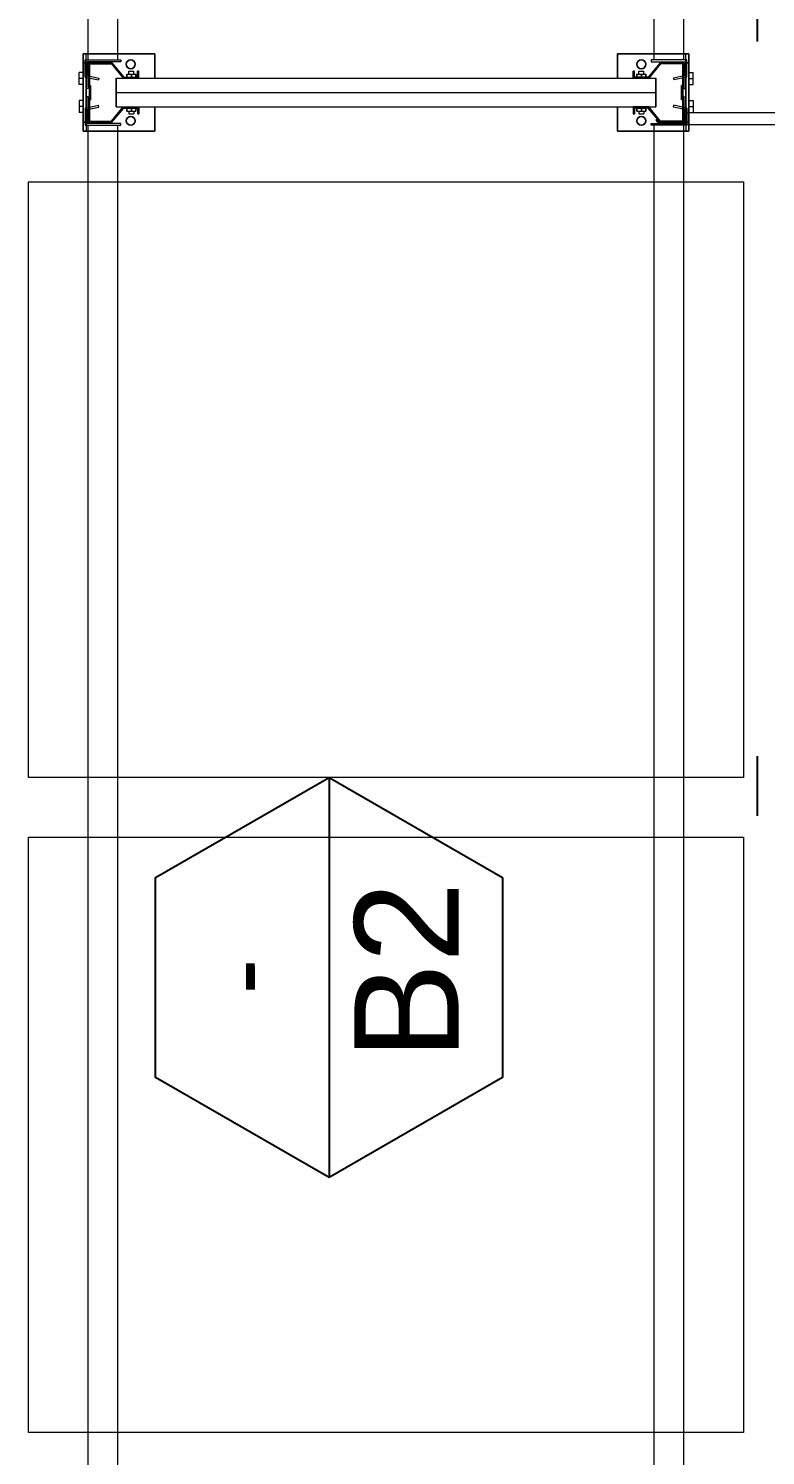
# Model space of a CAD drawing. Header units: metres. Extents: x 0 to 8715937, y -236336 to 216.
# Drawn here: x 157.424 to 158.661, y 53.806 to 56.202 of the extents above; entities that cross this region are included whole.
import ezdxf
from ezdxf.enums import TextEntityAlignment as Align

# ---------------------------------------------------------------- set-up
doc = ezdxf.new("R2010")
doc.units = ezdxf.units.M
doc.header["$MEASUREMENT"] = 0
doc.linetypes.add('ACAD_ISO10W100', pattern=[18, 12, -3, 0, -3])
for name, color, linetype in [('0-BLOCK-ARQUITECTURA', 7, 'Continuous'), ('0-BLOCK-EQUIPAMIENTO', 7, 'Continuous'), ('0-BLOCK-ESTRUCTURA', 7, 'Continuous'), ('AAA BAST', 5, 'Continuous'), ('AAA CONECT', 3, 'Continuous'), ('AAA LARG', 1, 'Continuous'), ('AAA PALLETS', 7, 'Continuous'), ('CARPINTERIA', 3, 'Continuous'), ('EJES', 251, 'ACAD_ISO10W100'), ('TXT CARP', 3, 'Continuous')]:
    doc.layers.add(name, color=color, linetype=linetype)
doc.styles.add('AR', font='arial.ttf')

# ---------------------------------------------------------------- blocks, each defined once
blk = doc.blocks.new('DESCARP')
at = {"layer": 'TXT CARP', "lineweight": -3, "ltscale": 0.5}
for p, q in [((0.168, 0.291), (0, 0)), ((0.504, 0.291), (0.168, 0.291)), ((0.672, 0), (0.504, 0.291)), ((0, 0), (0.168, -0.291)), ((0, 0), (0.672, 0)), ((0.504, -0.291), (0.672, 0)), ((0.168, -0.291), (0.504, -0.291))]:
    blk.add_line(p, q, dxfattribs=at)
blk = doc.blocks.new('CARPINTERIA')
at = {"layer": 'TXT CARP', "color": 3, "rotation": 180.0682455120744}
blk.add_blockref('DESCARP', (0.336, 0.0004), dxfattribs=at)
at = {"layer": 'TXT CARP', "style": 'AR'}
blk.add_attdef('DESIGNACION', text='', height=0.175, rotation=0.0683, dxfattribs=at).set_placement((0.0109, 0.1288), align=Align.MIDDLE)
at = {"layer": 'TXT CARP', "ltscale": 0.1, "style": 'AR'}
blk.add_attdef('ANCHO', text='', height=0.13, dxfattribs=at).set_placement((0.002, -0.1466), align=Align.MIDDLE)
blk = doc.blocks.new('DPM-ARQUITECTURA')
at = {"layer": 'CARPINTERIA', "ltscale": 0.1}
ref = blk.add_blockref('CARPINTERIA', (70.2085, 54.6085), dxfattribs=dict(at, xscale=-0.9999999999999952, rotation=270.0682455120742))
ref.add_attrib('DESIGNACION', 'B2', dxfattribs={"layer": 'TXT CARP', "height": 0.175, "rotation": 89.9999, "style": 'AR'}).set_placement((70.3372, 54.6196), align=Align.MIDDLE)
ref.add_attrib('ANCHO', '-', dxfattribs={"layer": 'TXT CARP', "ltscale": 0.1, "height": 0.13, "rotation": 90.0682, "style": 'AR'}).set_placement((70.0618, 54.6103), align=Align.MIDDLE)
blk = doc.blocks.new('DPM-ESTRUCTURA')
at = {"layer": 'EJES', "ltscale": 0.4}
blk.add_line((70.9278, 41.5801), (70.9278, 112.3301), dxfattribs=at)
blk = doc.blocks.new('1A MODULO D FTE')
at = {"layer": 'AAA BAST', "lineweight": 5}
for points in [[(-2.34, -0.835), (-2.34, -0.833), (-2.35, -0.833), (-2.35, -0.81), (-2.326, -0.79), (-2.326, -0.75), (-2.366, -0.75), (-2.366, -0.752), (-2.386, -0.752), (-2.386, -0.75), (-2.426, -0.75), (-2.426, -0.79), (-2.402, -0.81), (-2.402, -0.833), (-2.412, -0.833), (-2.412, -0.835), (-2.4, -0.835), (-2.4, -0.8091), (-2.424, -0.7891), (-2.424, -0.752), (-2.388, -0.752), (-2.388, -0.754), (-2.364, -0.754), (-2.364, -0.752), (-2.328, -0.752), (-2.328, -0.7891), (-2.352, -0.8091), (-2.352, -0.835)], [(-0.012, -0.835), (-0.012, -0.833), (-0.002, -0.833), (-0.002, -0.81), (-0.026, -0.79), (-0.026, -0.75), (0.014, -0.75), (0.014, -0.752), (0.034, -0.752), (0.034, -0.75), (0.074, -0.75), (0.074, -0.79), (0.05, -0.81), (0.05, -0.833), (0.06, -0.833), (0.06, -0.835), (0.048, -0.835), (0.048, -0.8091), (0.072, -0.7891), (0.072, -0.752), (0.036, -0.752), (0.036, -0.754), (0.012, -0.754), (0.012, -0.752), (-0.024, -0.752), (-0.024, -0.7891), (0, -0.8091), (0, -0.835)], [(-2.34, -1.665), (-2.34, -1.667), (-2.35, -1.667), (-2.35, -1.69), (-2.326, -1.71), (-2.326, -1.75), (-2.366, -1.75), (-2.366, -1.748), (-2.386, -1.748), (-2.386, -1.75), (-2.426, -1.75), (-2.426, -1.71), (-2.402, -1.69), (-2.402, -1.667), (-2.412, -1.667), (-2.412, -1.665), (-2.4, -1.665), (-2.4, -1.6909), (-2.424, -1.7109), (-2.424, -1.748), (-2.388, -1.748), (-2.388, -1.746), (-2.364, -1.746), (-2.364, -1.748), (-2.328, -1.748), (-2.328, -1.7109), (-2.352, -1.6909), (-2.352, -1.665)], [(-0.012, -1.665), (-0.012, -1.667), (-0.002, -1.667), (-0.002, -1.69), (-0.026, -1.71), (-0.026, -1.75), (0.014, -1.75), (0.014, -1.748), (0.034, -1.748), (0.034, -1.75), (0.074, -1.75), (0.074, -1.71), (0.05, -1.69), (0.05, -1.667), (0.06, -1.667), (0.06, -1.665), (0.048, -1.665), (0.048, -1.6909), (0.072, -1.7109), (0.072, -1.748), (0.036, -1.748), (0.036, -1.746), (0.012, -1.746), (0.012, -1.748), (-0.024, -1.748), (-0.024, -1.7109), (0, -1.6909), (0, -1.665)]]:
    blk.add_hatch(color=251, dxfattribs=at).paths.add_polyline_path(points)
at = {"layer": 'AAA BAST', "color": 251, "lineweight": 5}
for p, q in [((-2.426, -0.7418), (-2.441, -0.7418)), ((-2.441, -0.7418), (-2.441, -0.8618)), ((-2.326, -0.7418), (-2.426, -0.7418)), ((-2.426, -0.7418), (-2.426, -0.7468)), ((-2.3895, -0.7348), (-2.4095, -0.7348)), ((-2.4095, -0.7418), (-2.4095, -0.7348)), ((-2.3995, -0.7418), (-2.3995, -0.7348)), ((-2.3895, -0.7418), (-2.3895, -0.7348)), ((-2.3625, -0.7348), (-2.3425, -0.7348)), ((-2.3625, -0.7418), (-2.3625, -0.7348)), ((-2.3525, -0.7418), (-2.3525, -0.7348)), ((-2.3425, -0.7418), (-2.3425, -0.7348)), ((-2.326, -0.7468), (-2.326, -0.7418)), ((-2.311, -0.7418), (-2.326, -0.7418)), ((-2.311, -0.8618), (-2.311, -0.7418)), ((-0.041, -0.8618), (-0.041, -0.7418)), ((-0.041, -0.7418), (-0.026, -0.7418)), ((-0.026, -0.7468), (-0.026, -0.7418)), ((-0.026, -0.7418), (0.074, -0.7418)), ((0.0105, -0.7348), (-0.0095, -0.7348)), ((-0.0095, -0.7418), (-0.0095, -0.7348)), ((0.0005, -0.7418), (0.0005, -0.7348)), ((0.0105, -0.7418), (0.0105, -0.7348)), ((0.0375, -0.7348), (0.0575, -0.7348)), ((0.0375, -0.7418), (0.0375, -0.7348)), ((0.0475, -0.7418), (0.0475, -0.7348)), ((0.0575, -0.7418), (0.0575, -0.7348)), ((0.074, -0.7418), (0.074, -0.7468)), ((0.074, -0.7418), (0.089, -0.7418)), ((0.089, -0.7418), (0.089, -0.8618)), ((-2.426, -0.7468), (-2.441, -0.7468)), ((-2.426, -0.7468), (-2.326, -0.7468)), ((-2.386, -0.75), (-2.426, -0.75)), ((-2.426, -0.75), (-2.426, -0.79)), ((-2.424, -0.752), (-2.424, -0.7891)), ((-2.388, -0.752), (-2.424, -0.752)), ((-2.416, -0.75), (-2.416, -0.7468)), ((-2.416, -0.7468), (-2.383, -0.7468)), ((-2.388, -0.752), (-2.388, -0.754)), ((-2.364, -0.754), (-2.388, -0.754)), ((-2.386, -0.75), (-2.386, -0.752)), ((-2.386, -0.75), (-2.383, -0.75)), ((-2.366, -0.752), (-2.386, -0.752)), ((-2.383, -0.75), (-2.383, -0.7468)), ((-2.369, -0.75), (-2.369, -0.7468)), ((-2.366, -0.75), (-2.369, -0.75)), ((-2.326, -0.75), (-2.366, -0.75)), ((-2.366, -0.75), (-2.366, -0.752)), ((-2.328, -0.752), (-2.364, -0.752)), ((-2.364, -0.752), (-2.364, -0.754)), ((-2.336, -0.75), (-2.336, -0.7468)), ((-2.328, -0.752), (-2.328, -0.7891)), ((-2.326, -0.7468), (-2.311, -0.7468)), ((-2.326, -0.75), (-2.326, -0.79)), ((-0.026, -0.7468), (-0.041, -0.7468)), ((0.074, -0.7468), (-0.026, -0.7468)), ((-0.026, -0.75), (0.014, -0.75)), ((-0.026, -0.75), (-0.026, -0.79)), ((-0.024, -0.752), (-0.024, -0.7891)), ((-0.024, -0.752), (0.012, -0.752)), ((-0.016, -0.75), (-0.016, -0.7468)), ((0.012, -0.752), (0.012, -0.754)), ((0.012, -0.754), (0.036, -0.754)), ((0.014, -0.75), (0.014, -0.752)), ((0.014, -0.75), (0.017, -0.75)), ((0.014, -0.752), (0.034, -0.752)), ((0.017, -0.75), (0.017, -0.7468)), ((0.031, -0.75), (0.031, -0.7468)), ((0.064, -0.7468), (0.031, -0.7468)), ((0.034, -0.75), (0.031, -0.75)), ((0.034, -0.75), (0.074, -0.75)), ((0.034, -0.75), (0.034, -0.752)), ((0.036, -0.752), (0.072, -0.752)), ((0.036, -0.752), (0.036, -0.754)), ((0.064, -0.75), (0.064, -0.7468)), ((0.072, -0.752), (0.072, -0.7891)), ((0.074, -0.7468), (0.089, -0.7468)), ((0.074, -0.75), (0.074, -0.79)), ((-2.426, -0.79), (-2.402, -0.81)), ((-2.424, -0.7891), (-2.4, -0.8091)), ((-2.328, -0.7891), (-2.352, -0.8091)), ((-2.326, -0.79), (-2.35, -0.81)), ((-0.026, -0.79), (-0.002, -0.81)), ((-0.024, -0.7891), (0, -0.8091)), ((0.072, -0.7891), (0.048, -0.8091)), ((0.074, -0.79), (0.05, -0.81)), ((-2.402, -0.814), (-2.407, -0.814)), ((-2.407, -0.829), (-2.407, -0.814)), ((-2.402, -0.81), (-2.402, -0.833)), ((-2.4, -0.797), (-2.376, -0.797)), ((-2.4, -1.703), (-2.4, -0.797)), ((-2.4, -0.8091), (-2.4, -0.835)), ((-2.376, -0.797), (-2.352, -0.797)), ((-2.376, -1.703), (-2.376, -0.797)), ((-2.352, -1.703), (-2.352, -0.797)), ((-2.352, -0.8091), (-2.352, -0.835)), ((-2.35, -0.81), (-2.35, -0.833)), ((-2.345, -0.814), (-2.35, -0.814)), ((-2.35, -0.829), (-2.35, -0.814)), ((-2.345, -0.829), (-2.345, -0.814)), ((-0.007, -0.814), (-0.002, -0.814)), ((-0.007, -0.829), (-0.007, -0.814)), ((-0.002, -0.81), (-0.002, -0.833)), ((-0.002, -0.829), (-0.002, -0.814)), ((0.024, -0.797), (0, -0.797)), ((0, -1.703), (0, -0.797)), ((0, -0.8091), (0, -0.835)), ((0.048, -0.797), (0.024, -0.797)), ((0.024, -1.703), (0.024, -0.797)), ((0.048, -1.703), (0.048, -0.797)), ((0.048, -0.8091), (0.048, -0.835)), ((0.05, -0.81), (0.05, -0.833)), ((0.05, -0.814), (0.055, -0.814)), ((0.055, -0.829), (0.055, -0.814)), ((-2.402, -0.833), (-2.412, -0.833)), ((-2.412, -0.833), (-2.412, -0.835)), ((-2.4, -0.835), (-2.412, -0.835)), ((-2.402, -0.8215), (-2.407, -0.8215)), ((-2.402, -0.829), (-2.407, -0.829)), ((-2.352, -0.835), (-2.34, -0.835)), ((-2.345, -0.8215), (-2.35, -0.8215)), ((-2.345, -0.829), (-2.35, -0.829)), ((-2.35, -0.833), (-2.34, -0.833)), ((-2.345, -0.8172), (-2.34, -0.8172)), ((-2.345, -0.8257), (-2.34, -0.8257)), ((-2.34, -0.8257), (-2.34, -0.8172)), ((-2.34, -0.835), (-2.34, -0.833)), ((-0.007, -0.8172), (-0.012, -0.8172)), ((-0.012, -0.8257), (-0.012, -0.8172)), ((-0.007, -0.8257), (-0.012, -0.8257)), ((-0.002, -0.833), (-0.012, -0.833)), ((-0.012, -0.835), (-0.012, -0.833)), ((0, -0.835), (-0.012, -0.835)), ((-0.007, -0.8215), (-0.002, -0.8215)), ((-0.007, -0.829), (-0.002, -0.829)), ((0.048, -0.835), (0.06, -0.835)), ((0.05, -0.8215), (0.055, -0.8215)), ((0.05, -0.829), (0.055, -0.829)), ((0.05, -0.833), (0.06, -0.833)), ((0.06, -0.833), (0.06, -0.835)), ((-2.441, -0.8618), (-2.4, -0.8618)), ((-2.352, -0.8618), (-2.311, -0.8618)), ((0, -0.8618), (-0.041, -0.8618)), ((0.089, -0.8618), (0.048, -0.8618)), ((-2.441, -1.7582), (-2.441, -1.6382)), ((-2.441, -1.6382), (-2.4, -1.6382)), ((-2.352, -1.6382), (-2.311, -1.6382)), ((-2.311, -1.6382), (-2.311, -1.7582)), ((0, -1.6382), (-0.041, -1.6382)), ((-0.041, -1.6382), (-0.041, -1.7582)), ((0.089, -1.6382), (0.048, -1.6382)), ((0.089, -1.7582), (0.089, -1.6382)), ((-2.4, -1.665), (-2.412, -1.665)), ((-2.412, -1.667), (-2.412, -1.665)), ((-2.402, -1.667), (-2.412, -1.667)), ((-2.402, -1.6699), (-2.407, -1.6699)), ((-2.407, -1.6849), (-2.407, -1.6699)), ((-2.402, -1.69), (-2.402, -1.667)), ((-2.4, -1.6909), (-2.4, -1.665)), ((-2.352, -1.6909), (-2.352, -1.665)), ((-2.352, -1.665), (-2.34, -1.665)), ((-2.35, -1.69), (-2.35, -1.667)), ((-2.35, -1.667), (-2.34, -1.667)), ((-2.345, -1.6699), (-2.35, -1.6699)), ((-2.35, -1.6849), (-2.35, -1.6699)), ((-2.345, -1.6849), (-2.345, -1.6699)), ((-2.345, -1.6732), (-2.34, -1.6732)), ((-2.34, -1.665), (-2.34, -1.667)), ((-2.34, -1.6817), (-2.34, -1.6732)), ((0, -1.665), (-0.012, -1.665)), ((-0.012, -1.665), (-0.012, -1.667)), ((-0.002, -1.667), (-0.012, -1.667)), ((-0.007, -1.6732), (-0.012, -1.6732)), ((-0.012, -1.6817), (-0.012, -1.6732)), ((-0.007, -1.6699), (-0.002, -1.6699)), ((-0.007, -1.6849), (-0.007, -1.6699)), ((-0.002, -1.69), (-0.002, -1.667)), ((-0.002, -1.6849), (-0.002, -1.6699)), ((0, -1.6909), (0, -1.665)), ((0.048, -1.6909), (0.048, -1.665)), ((0.048, -1.665), (0.06, -1.665)), ((0.05, -1.69), (0.05, -1.667)), ((0.05, -1.667), (0.06, -1.667)), ((0.05, -1.6699), (0.055, -1.6699)), ((0.055, -1.6849), (0.055, -1.6699)), ((0.06, -1.667), (0.06, -1.665)), ((-2.426, -1.71), (-2.402, -1.69)), ((-2.424, -1.7109), (-2.4, -1.6909)), ((-2.402, -1.6774), (-2.407, -1.6774)), ((-2.402, -1.6849), (-2.407, -1.6849)), ((-2.328, -1.7109), (-2.352, -1.6909)), ((-2.345, -1.6774), (-2.35, -1.6774)), ((-2.345, -1.6849), (-2.35, -1.6849)), ((-2.326, -1.71), (-2.35, -1.69)), ((-2.345, -1.6817), (-2.34, -1.6817)), ((-0.026, -1.71), (-0.002, -1.69)), ((-0.024, -1.7109), (0, -1.6909)), ((-0.007, -1.6817), (-0.012, -1.6817)), ((-0.007, -1.6774), (-0.002, -1.6774)), ((-0.007, -1.6849), (-0.002, -1.6849)), ((0.072, -1.7109), (0.048, -1.6909)), ((0.05, -1.6774), (0.055, -1.6774)), ((0.05, -1.6849), (0.055, -1.6849)), ((0.074, -1.71), (0.05, -1.69)), ((-2.426, -1.75), (-2.426, -1.71)), ((-2.424, -1.748), (-2.424, -1.7109)), ((-2.4, -1.703), (-2.376, -1.703)), ((-2.376, -1.703), (-2.352, -1.703)), ((-2.328, -1.748), (-2.328, -1.7109)), ((-2.326, -1.75), (-2.326, -1.71)), ((-0.026, -1.75), (-0.026, -1.71)), ((-0.024, -1.748), (-0.024, -1.7109)), ((0.024, -1.703), (0, -1.703)), ((0.048, -1.703), (0.024, -1.703)), ((0.072, -1.748), (0.072, -1.7109)), ((0.074, -1.75), (0.074, -1.71)), ((-2.388, -1.748), (-2.424, -1.748)), ((-2.388, -1.748), (-2.388, -1.746)), ((-2.364, -1.746), (-2.388, -1.746)), ((-2.366, -1.748), (-2.386, -1.748)), ((-2.386, -1.75), (-2.386, -1.748)), ((-2.366, -1.75), (-2.366, -1.748)), ((-2.364, -1.748), (-2.364, -1.746)), ((-2.328, -1.748), (-2.364, -1.748)), ((-0.024, -1.748), (0.012, -1.748)), ((0.012, -1.748), (0.012, -1.746)), ((0.012, -1.746), (0.036, -1.746)), ((0.014, -1.748), (0.034, -1.748)), ((0.014, -1.75), (0.014, -1.748)), ((0.034, -1.75), (0.034, -1.748)), ((0.036, -1.748), (0.036, -1.746)), ((0.036, -1.748), (0.072, -1.748)), ((-2.426, -1.7532), (-2.441, -1.7532)), ((-2.426, -1.7582), (-2.441, -1.7582)), ((-2.386, -1.75), (-2.426, -1.75)), ((-2.426, -1.7532), (-2.326, -1.7532)), ((-2.426, -1.7582), (-2.426, -1.7532)), ((-2.326, -1.7582), (-2.426, -1.7582)), ((-2.416, -1.75), (-2.416, -1.7532)), ((-2.416, -1.7532), (-2.383, -1.7532)), ((-2.4095, -1.7582), (-2.4095, -1.7652)), ((-2.3895, -1.7652), (-2.4095, -1.7652)), ((-2.3995, -1.7582), (-2.3995, -1.7652)), ((-2.3895, -1.7582), (-2.3895, -1.7652)), ((-2.386, -1.75), (-2.383, -1.75)), ((-2.383, -1.75), (-2.383, -1.7532)), ((-2.369, -1.75), (-2.369, -1.7532)), ((-2.366, -1.75), (-2.369, -1.75)), ((-2.326, -1.75), (-2.366, -1.75)), ((-2.3625, -1.7582), (-2.3625, -1.7652)), ((-2.3625, -1.7652), (-2.3425, -1.7652)), ((-2.3525, -1.7582), (-2.3525, -1.7652)), ((-2.3425, -1.7582), (-2.3425, -1.7652)), ((-2.336, -1.75), (-2.336, -1.7532)), ((-2.326, -1.7532), (-2.326, -1.7582)), ((-2.326, -1.7532), (-2.311, -1.7532)), ((-2.311, -1.7582), (-2.326, -1.7582)), ((-0.026, -1.7532), (-0.041, -1.7532)), ((-0.041, -1.7582), (-0.026, -1.7582)), ((-0.026, -1.75), (0.014, -1.75)), ((0.074, -1.7532), (-0.026, -1.7532)), ((-0.026, -1.7532), (-0.026, -1.7582)), ((-0.026, -1.7582), (0.074, -1.7582)), ((-0.016, -1.75), (-0.016, -1.7532)), ((-0.0095, -1.7582), (-0.0095, -1.7652)), ((0.0105, -1.7652), (-0.0095, -1.7652)), ((0.0005, -1.7582), (0.0005, -1.7652)), ((0.0105, -1.7582), (0.0105, -1.7652)), ((0.014, -1.75), (0.017, -1.75)), ((0.017, -1.75), (0.017, -1.7532)), ((0.031, -1.75), (0.031, -1.7532)), ((0.034, -1.75), (0.031, -1.75)), ((0.064, -1.7532), (0.031, -1.7532)), ((0.034, -1.75), (0.074, -1.75)), ((0.0375, -1.7582), (0.0375, -1.7652)), ((0.0375, -1.7652), (0.0575, -1.7652)), ((0.0475, -1.7582), (0.0475, -1.7652)), ((0.0575, -1.7582), (0.0575, -1.7652)), ((0.064, -1.75), (0.064, -1.7532)), ((0.074, -1.7582), (0.074, -1.7532)), ((0.074, -1.7532), (0.089, -1.7532)), ((0.074, -1.7582), (0.089, -1.7582))]:
    blk.add_line(p, q, dxfattribs=at)
for centre in [(-2.4235, -0.8215), (-2.3285, -0.8215), (-0.0235, -0.8215), (0.0715, -0.8215), (-2.4235, -1.6785), (-2.3285, -1.6785), (-0.0235, -1.6785), (0.0715, -1.6785)]:
    blk.add_circle(centre, 0.0075, dxfattribs=at)
at = {"layer": 'AAA CONECT', "color": 251, "lineweight": 5, "ltscale": 0.21}
for p, q in [((-2.43, -0.4591), (-2.43, -0.7909)), ((-0.03, -0.4591), (-0.03, -0.7909)), ((-2.41, -0.5066), (-2.41, -0.7434)), ((-0.01, -0.5066), (-0.01, -0.7434))]:
    blk.add_line(p, q, dxfattribs=at)
at = {"layer": 'AAA CONECT', "color": 251, "lineweight": 5}
for p, q in [((-2.428, -0.7484), (-2.428, -0.79)), ((-2.428, -0.7484), (-2.415, -0.7484)), ((-2.41, -0.7434), (-2.415, -0.7484)), ((-0.028, -0.7484), (-0.028, -0.79)), ((-0.028, -0.7484), (-0.015, -0.7484)), ((-0.01, -0.7434), (-0.015, -0.7484)), ((-2.421, -0.7958), (-2.428, -0.79)), ((-0.021, -0.7958), (-0.028, -0.79)), ((-2.4223, -0.7973), (-2.43, -0.7909)), ((-2.4223, -0.7973), (-2.421, -0.7958)), ((-0.0223, -0.7973), (-0.03, -0.7909)), ((-0.0223, -0.7973), (-0.021, -0.7958))]:
    blk.add_line(p, q, dxfattribs=at)
at = {"layer": 'AAA LARG', "color": 251, "lineweight": 5}
for p, q in [((-2.35, -0.745), (-2.3547, -0.7671)), ((-2.3474, -0.7482), (-2.3516, -0.7678)), ((-2.35, -0.745), (-2.321, -0.745)), ((-2.3242, -0.7482), (-2.3474, -0.7482)), ((-2.3242, -0.805), (-2.3242, -0.7482)), ((-2.321, -0.745), (-2.321, -0.805)), ((-2.321, -0.75), (-0.031, -0.75)), ((-0.002, -0.745), (-0.031, -0.745)), ((-0.031, -0.745), (-0.031, -0.805)), ((-0.0278, -0.805), (-0.0278, -0.7482)), ((-0.0278, -0.7482), (-0.0046, -0.7482)), ((-0.0046, -0.7482), (-0.0004, -0.7678)), ((-0.002, -0.745), (0.0027, -0.7671)), ((-2.3516, -0.7678), (-2.3547, -0.7671)), ((-0.0004, -0.7678), (0.0027, -0.7671)), ((-2.321, -0.805), (-2.3242, -0.805)), ((-2.321, -0.8), (-0.031, -0.8)), ((-0.031, -0.805), (-0.0278, -0.805)), ((-2.321, -1.695), (-2.3242, -1.695)), ((-2.3242, -1.695), (-2.3242, -1.7518)), ((-2.321, -1.755), (-2.321, -1.695)), ((-2.321, -1.7), (-0.031, -1.7)), ((-0.031, -1.755), (-0.031, -1.695)), ((-0.031, -1.695), (-0.0278, -1.695)), ((-0.0278, -1.695), (-0.0278, -1.7518)), ((-2.3516, -1.7322), (-2.3547, -1.7329)), ((-2.35, -1.755), (-2.3547, -1.7329)), ((-2.3474, -1.7518), (-2.3516, -1.7322)), ((-0.0046, -1.7518), (-0.0004, -1.7322)), ((-0.002, -1.755), (0.0027, -1.7329)), ((-0.0004, -1.7322), (0.0027, -1.7329)), ((-2.35, -1.755), (-2.321, -1.755)), ((-2.3242, -1.7518), (-2.3474, -1.7518)), ((-2.321, -1.75), (-0.031, -1.75)), ((-0.002, -1.755), (-0.031, -1.755)), ((-0.0278, -1.7518), (-0.0046, -1.7518))]:
    blk.add_line(p, q, dxfattribs=at)
at = {"layer": 'AAA PALLETS', "color": 251, "lineweight": 5, "ltscale": 0.21}
for p, q in [((-1.226, -0.65), (-2.226, -0.65)), ((-2.226, -0.65), (-2.226, -1.85)), ((-1.226, -1.85), (-1.226, -0.65)), ((-0.126, -0.65), (-1.126, -0.65)), ((-1.126, -0.65), (-1.126, -1.85)), ((-0.126, -1.85), (-0.126, -0.65)), ((-2.226, -1.85), (-1.226, -1.85)), ((-1.126, -1.85), (-0.126, -1.85))]:
    blk.add_line(p, q, dxfattribs=at)
blk = doc.blocks.new('DPM-EQUIPAMIENTO')
at = {"layer": 'AAA BAST', "xscale": -1, "rotation": 270}
for p in [(71.5542, 58.4703), (71.5542, 56.0703)]:
    blk.add_blockref('1A MODULO D FTE', p, dxfattribs=at)

msp = doc.modelspace()

# ---------------------------------------------------------------- hatches: boundary and pattern name
at = {"layer": 'AAA BAST', "lineweight": 5}
for points in [[(157.6092, 56.0583), (157.6072, 56.0583), (157.6072, 56.0683), (157.5842, 56.0683), (157.5642, 56.0443), (157.5242, 56.0443), (157.5242, 56.0843), (157.5262, 56.0843), (157.5262, 56.1043), (157.5242, 56.1043), (157.5242, 56.1443), (157.5642, 56.1443), (157.5842, 56.1203), (157.6072, 56.1203), (157.6072, 56.1303), (157.6092, 56.1303), (157.6092, 56.1183), (157.5832, 56.1183), (157.5632, 56.1423), (157.5262, 56.1423), (157.5262, 56.1063), (157.5282, 56.1063), (157.5282, 56.0823), (157.5262, 56.0823), (157.5262, 56.0463), (157.5632, 56.0463), (157.5832, 56.0703), (157.6092, 56.0703)], [(157.6092, 56.1303), (157.6072, 56.1303), (157.6072, 56.1203), (157.5842, 56.1203), (157.5642, 56.1443), (157.5242, 56.1443), (157.5242, 56.1043), (157.5262, 56.1043), (157.5262, 56.0843), (157.5242, 56.0843), (157.5242, 56.0443), (157.5642, 56.0443), (157.5842, 56.0683), (157.6072, 56.0683), (157.6072, 56.0583), (157.6092, 56.0583), (157.6092, 56.0703), (157.5832, 56.0703), (157.5632, 56.0463), (157.5262, 56.0463), (157.5262, 56.0823), (157.5282, 56.0823), (157.5282, 56.1063), (157.5262, 56.1063), (157.5262, 56.1423), (157.5632, 56.1423), (157.5832, 56.1183), (157.6092, 56.1183)], [(158.4392, 56.0583), (158.4412, 56.0583), (158.4412, 56.0683), (158.4642, 56.0683), (158.4842, 56.0443), (158.5242, 56.0443), (158.5242, 56.0843), (158.5222, 56.0843), (158.5222, 56.1043), (158.5242, 56.1043), (158.5242, 56.1443), (158.4842, 56.1443), (158.4642, 56.1203), (158.4412, 56.1203), (158.4412, 56.1303), (158.4392, 56.1303), (158.4392, 56.1183), (158.4651, 56.1183), (158.4851, 56.1423), (158.5222, 56.1423), (158.5222, 56.1063), (158.5202, 56.1063), (158.5202, 56.0823), (158.5222, 56.0823), (158.5222, 56.0463), (158.4851, 56.0463), (158.4651, 56.0703), (158.4392, 56.0703)], [(158.4392, 56.1303), (158.4412, 56.1303), (158.4412, 56.1203), (158.4642, 56.1203), (158.4842, 56.1443), (158.5242, 56.1443), (158.5242, 56.1043), (158.5222, 56.1043), (158.5222, 56.0843), (158.5242, 56.0843), (158.5242, 56.0443), (158.4842, 56.0443), (158.4642, 56.0683), (158.4412, 56.0683), (158.4412, 56.0583), (158.4392, 56.0583), (158.4392, 56.0703), (158.4651, 56.0703), (158.4851, 56.0463), (158.5222, 56.0463), (158.5222, 56.0823), (158.5202, 56.0823), (158.5202, 56.1063), (158.5222, 56.1063), (158.5222, 56.1423), (158.4851, 56.1423), (158.4651, 56.1183), (158.4392, 56.1183)]]:
    msp.add_hatch(color=251, dxfattribs=at).paths.add_polyline_path(points)

# ---------------------------------------------------------------- linework, layer by layer
at = {"layer": 'AAA BAST', "color": 251, "lineweight": 5}
for p, q in [((157.516, 56.1443), (157.516, 56.1593)), ((157.516, 56.1593), (157.636, 56.1593)), ((157.636, 56.1593), (157.516, 56.1593)), ((157.516, 56.1593), (157.516, 56.1443)), ((157.521, 56.1443), (157.521, 56.1593)), ((157.521, 56.1443), (157.521, 56.1593)), ((157.636, 56.1593), (157.636, 56.1183)), ((157.636, 56.1183), (157.636, 56.1593)), ((158.5324, 56.1593), (158.4124, 56.1593)), ((158.4124, 56.1593), (158.4124, 56.1183)), ((158.4124, 56.1183), (158.4124, 56.1593)), ((158.4124, 56.1593), (158.5324, 56.1593)), ((158.5274, 56.1443), (158.5274, 56.1593)), ((158.5274, 56.1443), (158.5274, 56.1593)), ((158.5324, 56.1443), (158.5324, 56.1593)), ((158.5324, 56.1593), (158.5324, 56.1443)), ((157.516, 56.0443), (157.516, 56.1443)), ((157.516, 56.1443), (157.521, 56.1443)), ((157.521, 56.1443), (157.516, 56.1443)), ((157.516, 56.1443), (157.516, 56.0443)), ((157.521, 56.1443), (157.521, 56.0443)), ((157.521, 56.0443), (157.521, 56.1443)), ((157.5242, 56.1343), (157.521, 56.1343)), ((157.521, 56.1343), (157.521, 56.1013)), ((157.5242, 56.1343), (157.521, 56.1343)), ((157.5242, 56.1043), (157.5242, 56.1443)), ((157.5242, 56.1443), (157.5642, 56.1443)), ((157.5242, 56.1443), (157.5242, 56.1043)), ((157.5242, 56.1443), (157.5642, 56.1443)), ((157.5262, 56.1423), (157.5632, 56.1423)), ((157.5262, 56.1063), (157.5262, 56.1423)), ((157.5262, 56.1423), (157.5632, 56.1423)), ((157.5262, 56.1423), (157.5262, 56.1063)), ((157.5632, 56.1423), (157.5832, 56.1183)), ((157.5632, 56.1423), (157.5832, 56.1183)), ((157.5642, 56.1443), (157.5842, 56.1203)), ((157.5642, 56.1443), (157.5842, 56.1203)), ((158.4842, 56.1443), (158.4642, 56.1203)), ((158.4842, 56.1443), (158.4642, 56.1203)), ((158.4851, 56.1423), (158.4651, 56.1183)), ((158.4851, 56.1423), (158.4651, 56.1183)), ((158.5242, 56.1443), (158.4842, 56.1443)), ((158.5242, 56.1443), (158.4842, 56.1443)), ((158.5222, 56.1423), (158.4851, 56.1423)), ((158.5222, 56.1423), (158.4851, 56.1423)), ((158.5222, 56.1063), (158.5222, 56.1423)), ((158.5222, 56.1423), (158.5222, 56.1063)), ((158.5242, 56.1043), (158.5242, 56.1443)), ((158.5242, 56.1443), (158.5242, 56.1043)), ((158.5242, 56.1343), (158.5274, 56.1343)), ((158.5242, 56.1343), (158.5274, 56.1343)), ((158.5274, 56.1443), (158.5274, 56.0443)), ((158.5324, 56.1443), (158.5274, 56.1443)), ((158.5274, 56.0443), (158.5274, 56.1443)), ((158.5274, 56.1443), (158.5324, 56.1443)), ((158.5274, 56.1343), (158.5274, 56.1013)), ((158.5324, 56.0443), (158.5324, 56.1443)), ((158.5324, 56.1443), (158.5324, 56.0443)), ((157.509, 56.1078), (157.509, 56.1278)), ((157.516, 56.1278), (157.509, 56.1278)), ((157.509, 56.1078), (157.509, 56.1278)), ((157.516, 56.1278), (157.509, 56.1278)), ((157.516, 56.1178), (157.509, 56.1178)), ((157.516, 56.1178), (157.509, 56.1178)), ((157.5712, 56.1183), (157.5712, 56.0943)), ((157.5712, 56.1183), (158.4771, 56.1183)), ((157.5712, 56.0943), (157.5712, 56.1183)), ((157.5712, 56.1183), (158.4771, 56.1183)), ((157.5832, 56.1183), (157.6092, 56.1183)), ((157.5832, 56.1183), (157.6092, 56.1183)), ((157.5842, 56.1203), (157.6072, 56.1203)), ((157.5842, 56.1203), (157.6072, 56.1203)), ((157.5892, 56.1203), (157.5892, 56.1253)), ((157.5892, 56.1253), (157.6042, 56.1253)), ((157.5892, 56.1253), (157.5892, 56.1203)), ((157.5892, 56.1253), (157.6042, 56.1253)), ((157.5892, 56.1203), (157.6042, 56.1203)), ((157.5925, 56.1253), (157.5925, 56.1303)), ((157.5925, 56.1303), (157.601, 56.1303)), ((157.5967, 56.1203), (157.5967, 56.1253)), ((157.5967, 56.1253), (157.5967, 56.1203)), ((157.601, 56.1253), (157.601, 56.1303)), ((157.6042, 56.1203), (157.6042, 56.1253)), ((157.6042, 56.1253), (157.6042, 56.1203)), ((157.6072, 56.1203), (157.6072, 56.1303)), ((157.6072, 56.1303), (157.6092, 56.1303)), ((157.6072, 56.1203), (157.6072, 56.1303)), ((157.6092, 56.1303), (157.6072, 56.1303)), ((157.6092, 56.1183), (157.6092, 56.1303)), ((157.6092, 56.1183), (157.6092, 56.1303)), ((158.4392, 56.1183), (158.4392, 56.1303)), ((158.4412, 56.1303), (158.4392, 56.1303)), ((158.4392, 56.1183), (158.4392, 56.1303)), ((158.4392, 56.1303), (158.4412, 56.1303)), ((158.4651, 56.1183), (158.4392, 56.1183)), ((158.4651, 56.1183), (158.4392, 56.1183)), ((158.4412, 56.1203), (158.4412, 56.1303)), ((158.4412, 56.1203), (158.4412, 56.1303)), ((158.4642, 56.1203), (158.4412, 56.1203)), ((158.4642, 56.1203), (158.4412, 56.1203)), ((158.4452, 56.1203), (158.4452, 56.1253)), ((158.4452, 56.1253), (158.4602, 56.1253)), ((158.4452, 56.1253), (158.4452, 56.1203)), ((158.4452, 56.1253), (158.4602, 56.1253)), ((158.4452, 56.1203), (158.4602, 56.1203)), ((158.4484, 56.1253), (158.4484, 56.1303)), ((158.4484, 56.1303), (158.4569, 56.1303)), ((158.4527, 56.1203), (158.4527, 56.1253)), ((158.4527, 56.1253), (158.4527, 56.1203)), ((158.4569, 56.1253), (158.4569, 56.1303)), ((158.4602, 56.1203), (158.4602, 56.1253)), ((158.4602, 56.1253), (158.4602, 56.1203)), ((158.4771, 56.1183), (158.4771, 56.0943)), ((158.4771, 56.0943), (158.4771, 56.1183)), ((158.5324, 56.1278), (158.5394, 56.1278)), ((158.5324, 56.1278), (158.5394, 56.1278)), ((158.5324, 56.1178), (158.5394, 56.1178)), ((158.5324, 56.1178), (158.5394, 56.1178)), ((158.5394, 56.1078), (158.5394, 56.1278)), ((158.5394, 56.1078), (158.5394, 56.1278)), ((157.516, 56.1078), (157.509, 56.1078)), ((157.516, 56.1078), (157.509, 56.1078)), ((157.5242, 56.1013), (157.521, 56.1013)), ((157.5242, 56.1013), (157.521, 56.1013)), ((157.5242, 56.0873), (157.521, 56.0873)), ((157.5242, 56.0873), (157.521, 56.0873)), ((157.521, 56.0543), (157.521, 56.0873)), ((157.5242, 56.1043), (157.5262, 56.1043)), ((157.5242, 56.1043), (157.5242, 56.1013)), ((157.5242, 56.1043), (157.5262, 56.1043)), ((157.5242, 56.1043), (157.5242, 56.1013)), ((157.5242, 56.0843), (157.5242, 56.0873)), ((157.5242, 56.0843), (157.5242, 56.0873)), ((157.5262, 56.1063), (157.5282, 56.1063)), ((157.5262, 56.1063), (157.5282, 56.1063)), ((157.5262, 56.0843), (157.5262, 56.1043)), ((157.5262, 56.1043), (157.5262, 56.0843)), ((157.5282, 56.0823), (157.5282, 56.1063)), ((157.5282, 56.1063), (157.5282, 56.0823)), ((157.5712, 56.0943), (157.5712, 56.0703)), ((157.5712, 56.0943), (158.4771, 56.0943)), ((157.5712, 56.0703), (157.5712, 56.0943)), ((157.5712, 56.0943), (158.4771, 56.0943)), ((158.4771, 56.0943), (158.4771, 56.0703)), ((158.4771, 56.0703), (158.4771, 56.0943)), ((158.5222, 56.1063), (158.5202, 56.1063)), ((158.5202, 56.0823), (158.5202, 56.1063)), ((158.5222, 56.1063), (158.5202, 56.1063)), ((158.5202, 56.1063), (158.5202, 56.0823)), ((158.5222, 56.0843), (158.5222, 56.1043)), ((158.5242, 56.1043), (158.5222, 56.1043)), ((158.5222, 56.1043), (158.5222, 56.0843)), ((158.5242, 56.1043), (158.5222, 56.1043)), ((158.5242, 56.1043), (158.5242, 56.1013)), ((158.5242, 56.1043), (158.5242, 56.1013)), ((158.5242, 56.1013), (158.5274, 56.1013)), ((158.5242, 56.1013), (158.5274, 56.1013)), ((158.5242, 56.0873), (158.5274, 56.0873)), ((158.5242, 56.0843), (158.5242, 56.0873)), ((158.5242, 56.0873), (158.5274, 56.0873)), ((158.5242, 56.0843), (158.5242, 56.0873)), ((158.5274, 56.0543), (158.5274, 56.0873)), ((158.5324, 56.1078), (158.5394, 56.1078)), ((158.5324, 56.1078), (158.5394, 56.1078)), ((157.509, 56.0808), (157.509, 56.0608)), ((157.516, 56.0808), (157.509, 56.0808)), ((157.509, 56.0808), (157.509, 56.0608)), ((157.516, 56.0808), (157.509, 56.0808)), ((157.516, 56.0708), (157.509, 56.0708)), ((157.516, 56.0708), (157.509, 56.0708)), ((157.5242, 56.0443), (157.5242, 56.0843)), ((157.5242, 56.0843), (157.5262, 56.0843)), ((157.5242, 56.0843), (157.5242, 56.0443)), ((157.5242, 56.0843), (157.5262, 56.0843)), ((157.5262, 56.0463), (157.5262, 56.0823)), ((157.5262, 56.0823), (157.5282, 56.0823)), ((157.5262, 56.0823), (157.5262, 56.0463)), ((157.5262, 56.0823), (157.5282, 56.0823)), ((157.5632, 56.0463), (157.5832, 56.0703)), ((157.5632, 56.0463), (157.5832, 56.0703)), ((157.5642, 56.0443), (157.5842, 56.0683)), ((157.5642, 56.0443), (157.5842, 56.0683)), ((157.5712, 56.0703), (158.4771, 56.0703)), ((157.5712, 56.0703), (158.4771, 56.0703)), ((157.5832, 56.0703), (157.6092, 56.0703)), ((157.5832, 56.0703), (157.6092, 56.0703)), ((157.5842, 56.0683), (157.6072, 56.0683)), ((157.5842, 56.0683), (157.6072, 56.0683)), ((157.5892, 56.0633), (157.5892, 56.0683)), ((157.5892, 56.0683), (157.6042, 56.0683)), ((157.5892, 56.0683), (157.5892, 56.0633)), ((157.5892, 56.0633), (157.6042, 56.0633)), ((157.5892, 56.0633), (157.6042, 56.0633)), ((157.5925, 56.0633), (157.5925, 56.0583)), ((157.5967, 56.0633), (157.5967, 56.0683)), ((157.5967, 56.0683), (157.5967, 56.0633)), ((157.601, 56.0633), (157.601, 56.0583)), ((157.6042, 56.0633), (157.6042, 56.0683)), ((157.6042, 56.0683), (157.6042, 56.0633)), ((157.6072, 56.0683), (157.6072, 56.0583)), ((157.6072, 56.0683), (157.6072, 56.0583)), ((157.6092, 56.0703), (157.6092, 56.0583)), ((157.6092, 56.0703), (157.6092, 56.0583)), ((157.636, 56.0703), (157.636, 56.0293)), ((157.636, 56.0293), (157.636, 56.0703)), ((158.4124, 56.0703), (158.4124, 56.0293)), ((158.4124, 56.0293), (158.4124, 56.0703)), ((158.4651, 56.0703), (158.4392, 56.0703)), ((158.4392, 56.0703), (158.4392, 56.0583)), ((158.4651, 56.0703), (158.4392, 56.0703)), ((158.4392, 56.0703), (158.4392, 56.0583)), ((158.4642, 56.0683), (158.4412, 56.0683)), ((158.4412, 56.0683), (158.4412, 56.0583)), ((158.4642, 56.0683), (158.4412, 56.0683)), ((158.4412, 56.0683), (158.4412, 56.0583)), ((158.4452, 56.0633), (158.4452, 56.0683)), ((158.4452, 56.0683), (158.4602, 56.0683)), ((158.4452, 56.0683), (158.4452, 56.0633)), ((158.4452, 56.0633), (158.4602, 56.0633)), ((158.4452, 56.0633), (158.4602, 56.0633)), ((158.4484, 56.0633), (158.4484, 56.0583)), ((158.4527, 56.0633), (158.4527, 56.0683)), ((158.4527, 56.0683), (158.4527, 56.0633)), ((158.4569, 56.0633), (158.4569, 56.0583)), ((158.4602, 56.0633), (158.4602, 56.0683)), ((158.4602, 56.0683), (158.4602, 56.0633)), ((158.4842, 56.0443), (158.4642, 56.0683)), ((158.4842, 56.0443), (158.4642, 56.0683)), ((158.4851, 56.0463), (158.4651, 56.0703)), ((158.4851, 56.0463), (158.4651, 56.0703)), ((158.5222, 56.0823), (158.5202, 56.0823)), ((158.5222, 56.0823), (158.5202, 56.0823)), ((158.5242, 56.0843), (158.5222, 56.0843)), ((158.5242, 56.0843), (158.5222, 56.0843)), ((158.5222, 56.0463), (158.5222, 56.0823)), ((158.5222, 56.0823), (158.5222, 56.0463)), ((158.5242, 56.0443), (158.5242, 56.0843)), ((158.5242, 56.0843), (158.5242, 56.0443)), ((158.5324, 56.0808), (158.5394, 56.0808)), ((158.5324, 56.0808), (158.5394, 56.0808)), ((158.5324, 56.0708), (158.5394, 56.0708)), ((158.5324, 56.0708), (158.5394, 56.0708)), ((158.5394, 56.0808), (158.5394, 56.0608)), ((158.5394, 56.0808), (158.5394, 56.0608)), ((157.516, 56.0608), (157.509, 56.0608)), ((157.516, 56.0608), (157.509, 56.0608)), ((157.521, 56.0443), (157.516, 56.0443)), ((157.516, 56.0293), (157.516, 56.0443)), ((157.516, 56.0443), (157.521, 56.0443)), ((157.516, 56.0443), (157.516, 56.0293)), ((157.5242, 56.0543), (157.521, 56.0543)), ((157.5242, 56.0543), (157.521, 56.0543)), ((157.521, 56.0443), (157.521, 56.0293)), ((157.521, 56.0443), (157.521, 56.0293)), ((157.5242, 56.0443), (157.5642, 56.0443)), ((157.5242, 56.0443), (157.5642, 56.0443)), ((157.5262, 56.0463), (157.5632, 56.0463)), ((157.5262, 56.0463), (157.5632, 56.0463)), ((157.5925, 56.0583), (157.601, 56.0583)), ((157.6092, 56.0583), (157.6072, 56.0583)), ((157.6072, 56.0583), (157.6092, 56.0583)), ((158.4392, 56.0583), (158.4412, 56.0583)), ((158.4412, 56.0583), (158.4392, 56.0583)), ((158.4484, 56.0583), (158.4569, 56.0583)), ((158.5242, 56.0443), (158.4842, 56.0443)), ((158.5242, 56.0443), (158.4842, 56.0443)), ((158.5222, 56.0463), (158.4851, 56.0463)), ((158.5222, 56.0463), (158.4851, 56.0463)), ((158.5242, 56.0543), (158.5274, 56.0543)), ((158.5242, 56.0543), (158.5274, 56.0543)), ((158.5274, 56.0443), (158.5324, 56.0443)), ((158.5274, 56.0443), (158.5274, 56.0293)), ((158.5324, 56.0443), (158.5274, 56.0443)), ((158.5274, 56.0443), (158.5274, 56.0293)), ((158.5324, 56.0608), (158.5394, 56.0608)), ((158.5324, 56.0608), (158.5394, 56.0608)), ((158.5324, 56.0293), (158.5324, 56.0443)), ((158.5324, 56.0443), (158.5324, 56.0293)), ((157.636, 56.0293), (157.516, 56.0293)), ((157.516, 56.0293), (157.636, 56.0293)), ((158.4124, 56.0293), (158.5324, 56.0293)), ((158.5324, 56.0293), (158.4124, 56.0293))]:
    msp.add_line(p, q, dxfattribs=at)
for centre in [(157.5957, 56.1418), (157.5957, 56.1418), (158.4527, 56.1418), (158.4527, 56.1418), (157.5957, 56.0468), (157.5957, 56.0468), (158.4527, 56.0468), (158.4527, 56.0468)]:
    msp.add_circle(centre, 0.0075, dxfattribs=at)
at = {"layer": 'AAA CONECT', "color": 251, "lineweight": 5}
for p, q in [((158.4768, 56.048), (158.4784, 56.0492)), ((158.4768, 56.048), (158.4784, 56.0492)), ((158.4768, 56.048), (158.4832, 56.0403)), ((158.4768, 56.048), (158.4832, 56.0403)), ((158.4784, 56.0492), (158.4842, 56.0423)), ((158.4784, 56.0492), (158.4842, 56.0423)), ((158.5258, 56.0423), (158.4842, 56.0423)), ((158.5258, 56.0423), (158.4842, 56.0423)), ((158.5308, 56.0603), (158.5258, 56.0553)), ((158.5308, 56.0603), (158.5258, 56.0553)), ((158.5258, 56.0423), (158.5258, 56.0553)), ((158.5258, 56.0423), (158.5258, 56.0553))]:
    msp.add_line(p, q, dxfattribs=at)
at = {"layer": 'AAA CONECT', "color": 251, "lineweight": 5, "ltscale": 0.21}
for p, q in [((158.8151, 56.0403), (158.4832, 56.0403)), ((158.8151, 56.0403), (158.4832, 56.0403)), ((158.7676, 56.0603), (158.5308, 56.0603)), ((158.7676, 56.0603), (158.5308, 56.0603))]:
    msp.add_line(p, q, dxfattribs=at)
at = {"layer": 'AAA LARG', "color": 251, "lineweight": 5}
for p, q in [((157.5242, 56.1493), (157.5242, 58.4393)), ((157.5742, 56.1493), (157.5742, 58.4393)), ((158.4742, 56.1493), (158.4742, 58.4393)), ((158.5242, 56.1493), (158.5242, 58.4393)), ((157.5192, 56.1203), (157.5192, 56.1493)), ((157.5192, 56.1493), (157.5792, 56.1493)), ((157.5792, 56.1461), (157.5224, 56.1461)), ((157.5224, 56.1461), (157.5224, 56.1229)), ((157.5792, 56.1493), (157.5792, 56.1461)), ((158.5292, 56.1493), (158.4692, 56.1493)), ((158.4692, 56.1493), (158.4692, 56.1461)), ((158.4692, 56.1461), (158.526, 56.1461)), ((158.526, 56.1461), (158.526, 56.1229)), ((158.5292, 56.1203), (158.5292, 56.1493)), ((157.5192, 56.1203), (157.5413, 56.1156)), ((157.5224, 56.1229), (157.5419, 56.1187)), ((157.5419, 56.1187), (157.5413, 56.1156)), ((158.526, 56.1229), (158.5064, 56.1187)), ((158.5064, 56.1187), (158.5071, 56.1156)), ((158.5292, 56.1203), (158.5071, 56.1156)), ((157.5192, 56.0683), (157.5413, 56.073)), ((157.5192, 56.0683), (157.5192, 56.0393)), ((157.5224, 56.0657), (157.5419, 56.0698)), ((157.5224, 56.0425), (157.5224, 56.0657)), ((157.5419, 56.0698), (157.5413, 56.073)), ((158.5064, 56.0698), (158.5071, 56.073)), ((158.526, 56.0657), (158.5064, 56.0698)), ((158.5292, 56.0683), (158.5071, 56.073)), ((158.526, 56.0425), (158.526, 56.0657)), ((158.5292, 56.0683), (158.5292, 56.0393)), ((157.5192, 56.0393), (157.5792, 56.0393)), ((157.5792, 56.0425), (157.5224, 56.0425)), ((157.5242, 53.7493), (157.5242, 56.0393)), ((157.5742, 53.7493), (157.5742, 56.0393)), ((157.5792, 56.0393), (157.5792, 56.0425)), ((158.4692, 56.0393), (158.4692, 56.0425)), ((158.4692, 56.0425), (158.526, 56.0425)), ((158.5292, 56.0393), (158.4692, 56.0393)), ((158.4742, 53.7493), (158.4742, 56.0393)), ((158.5242, 53.7493), (158.5242, 56.0393))]:
    msp.add_line(p, q, dxfattribs=at)
at = {"layer": 'AAA PALLETS', "color": 251, "lineweight": 5, "ltscale": 0.21}
for p, q in [((157.4242, 54.9443), (157.4242, 55.9443)), ((157.4242, 55.9443), (158.6242, 55.9443)), ((158.6242, 55.9443), (158.6242, 54.9443)), ((158.6242, 54.9443), (157.4242, 54.9443)), ((157.4242, 53.8443), (157.4242, 54.8443)), ((157.4242, 54.8443), (158.6242, 54.8443)), ((158.6242, 54.8443), (158.6242, 53.8443)), ((158.6242, 53.8443), (157.4242, 53.8443))]:
    msp.add_line(p, q, dxfattribs=at)

# ---------------------------------------------------------------- block references
at = {"layer": '0-BLOCK-ARQUITECTURA'}
msp.add_blockref('DPM-ARQUITECTURA', (87.72, 0), dxfattribs=at)
at = {"layer": '0-BLOCK-EQUIPAMIENTO'}
msp.add_blockref('DPM-EQUIPAMIENTO', (87.72, 0), dxfattribs=at)
at = {"layer": '0-BLOCK-ESTRUCTURA', "ltscale": 0.1}
msp.add_blockref('DPM-ESTRUCTURA', (87.72, 0), dxfattribs=at)

doc.saveas('drawing.dxf')
